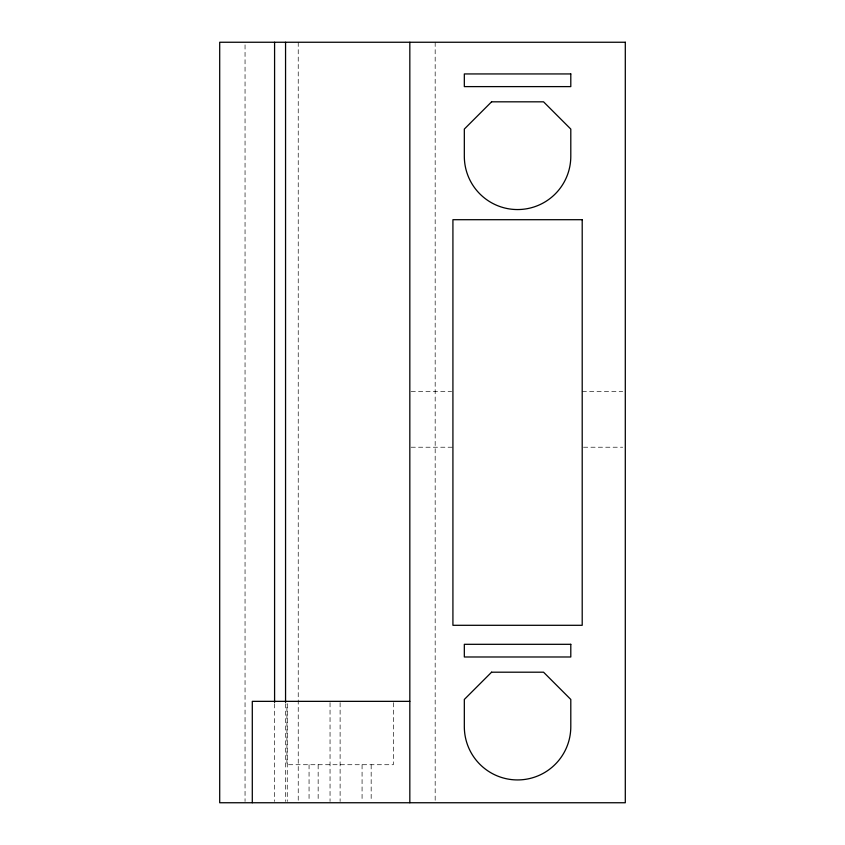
<?xml version="1.0" encoding="UTF-8"?>
<svg xmlns="http://www.w3.org/2000/svg" width="845" height="845" viewBox="0 0 845 845"><rect width="100%" height="100%" fill="white"/><g stroke="black" fill="none" stroke-linecap="round" stroke-linejoin="round"><path stroke-width="0.63" stroke-dasharray="4.22 3.17" d="M411.135 391.446L451.61 391.446M582.205 391.446L622.691 391.446M411.135 447.216L452.92 447.216M583.515 447.216L622.691 447.216M435.175 42.25L435.175 801.43M393.316 702.67L393.316 764.725L286.909 764.725L286.909 703.991M371.166 764.725L371.166 801.44M362.072 764.725L362.072 801.44M340.112 702.67L340.112 801.44M330.046 702.67L330.046 801.43M318.153 764.725L318.153 801.44M309.059 764.725L309.059 801.44M298.232 42.25L298.232 801.43M287.258 703.727L287.258 801.43M285.557 703.727L285.557 801.43M274.583 703.727L274.583 801.43M245.05 44.891L245.05 801.43"/><path stroke-width="1.27" d="M409.825 701.35L252.296 701.35L252.296 802.75M409.825 42.25L409.825 802.75M285.557 42.25L285.557 702.406M274.583 42.25L274.583 702.406M491.579 101.822L464.327 129.074L464.327 156.325A53.235 53.235 0 0 0 517.562 209.56A53.235 53.235 0 0 0 570.797 156.325L570.797 129.074L543.546 101.822L491.579 101.822M491.579 672.197L464.327 699.449L464.327 726.7A53.235 53.235 0 0 0 517.562 779.935A53.235 53.235 0 0 0 570.797 726.7L570.797 699.449L543.546 672.197L491.579 672.197M625.3 42.25L219.7 42.25L219.7 802.75L625.3 802.75L625.3 42.25M570.797 73.938L464.327 73.938L464.327 86.612L570.797 86.612L570.797 73.938M582.205 219.7L452.92 219.7L452.92 625.3L582.205 625.3L582.205 219.7M570.797 644.312L464.327 644.312L464.327 656.987L570.797 656.987L570.797 644.312"/></g></svg>
